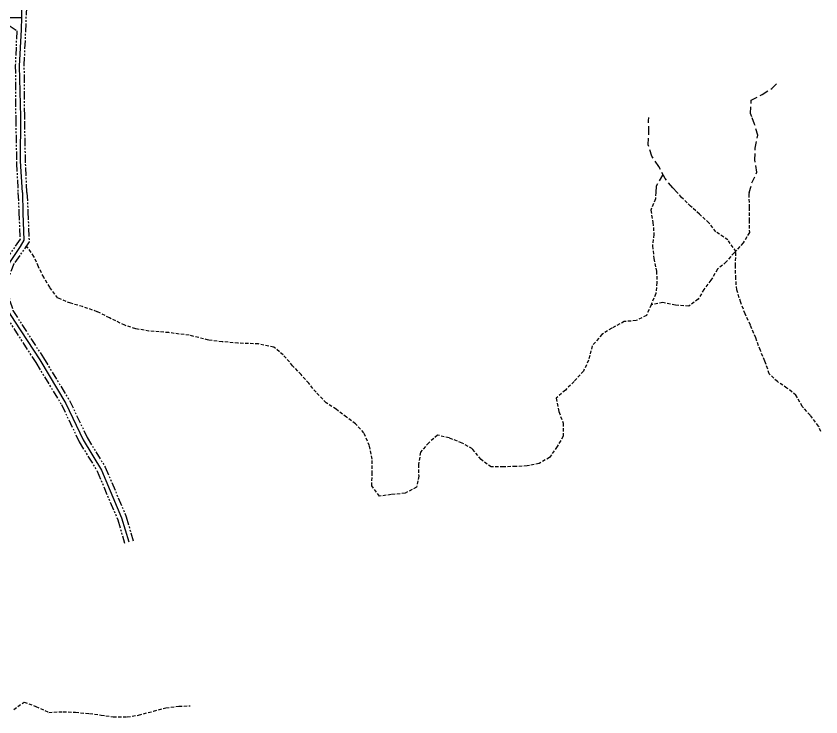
# Model space of a CAD drawing. Extents: x 204256 to 207861, y 4845615 to 4848347.
# Drawn here: x 205005 to 205367.1, y 4846572.4 to 4846887.8 of the extents above; entities that cross this region are included whole.
import ezdxf

# ---------------------------------------------------------------- set-up
doc = ezdxf.new("R2010")
doc.units = 0
doc.header["$LTSCALE"] = 1.5
doc.header["$MEASUREMENT"] = 0
doc.linetypes.add('PHANTOMX2', pattern=[5, 2.5, -0.5, 0.5, -0.5, 0.5, -0.5])
doc.linetypes.add('TRACO_15', pattern=[3, 2, -1])
for name, color, linetype in [('SV-CAMINHO-TRILHA', 20, 'CONTINUOUS'), ('SV-EIXO-ROD-ESTR', 7, 'CONTINUOUS'), ('SV-EIXO-RUA-N-PAV', 6, 'CONTINUOUS'), ('SV-EST-M-N-PAV', 1, 'PHANTOMX2'), ('SV-RUA-NAO-PAV-S-GUIA-C-GUIA', 7, 'PHANTOMX2')]:
    doc.layers.add(name, color=color, linetype=linetype)

msp = doc.modelspace()

# ---------------------------------------------------------------- linework, layer by layer
at = {"layer": 'SV-CAMINHO-TRILHA', "linetype": 'TRACO_15'}
for points in [[(205334.84, 4846808.44), (205336, 4846812.73), (205338.26, 4846817.6), (205337.37, 4846823.06), (205337.54, 4846828.42), (205338.74, 4846834.24), (205337.21, 4846839.19), (205335.99, 4846842.46), (205335.43, 4846843.99), (205335.73, 4846850), (205340.66, 4846852.59), (205344.99, 4846855.28), (205347.95, 4846858.15)], [(205302.39, 4846808.44), (205300.5, 4846810.53), (205296.92, 4846814.76), (205294.19, 4846820.11), (205291.01, 4846824.79), (205289.38, 4846829.89), (205289.69, 4846835.3), (205289.5, 4846840.76), (205289.64, 4846842.17)], [(205295.81, 4846816.26), (205292.9, 4846811.33), (205292.75, 4846808.44)]]:
    msp.add_lwpolyline(points, dxfattribs=at)
at = {"layer": 'SV-CAMINHO-TRILHA', "linetype": 'TRACO_15', "ltscale": 0.5}
for points in [[(205334.84, 4846808.44), (205334.64, 4846807.66), (205334.78, 4846801.65), (205334.82, 4846795.99), (205334.86, 4846790.43), (205332.09, 4846785.7), (205327.98, 4846781.31), (205324.46, 4846777.18), (205320.54, 4846773.9), (205317.58, 4846768.97), (205314.46, 4846764.79), (205311.84, 4846760.36), (205307.62, 4846757.27), (205301.57, 4846757.73), (205295.87, 4846758.95), (205290.68, 4846757.81), (205288.52, 4846753.13), (205283.99, 4846750.75), (205278.6, 4846750.31), (205272.98, 4846747.37), (205268.55, 4846744.53), (205264.19, 4846739.39), (205262.49, 4846732.96), (205260.23, 4846728.04), (205256.01, 4846723.35), (205252.09, 4846719.52), (205247.92, 4846715.78), (205249.17, 4846709.78), (205251.1, 4846704.58), (205251.14, 4846698.72), (205248.33, 4846694.04), (205245.02, 4846689.21), (205240.29, 4846686.47), (205234.85, 4846685.33), (205229.81, 4846685.09), (205224.22, 4846684.96), (205218.67, 4846684.87), (205214.15, 4846688.24), (205210.27, 4846693.03), (205205.61, 4846695.65), (205199.8, 4846697.96), (205194.55, 4846699.18), (205190.63, 4846695.8), (205186.91, 4846691.51), (205186.05, 4846685.94), (205186.09, 4846680.78), (205185.07, 4846675.77), (205180.05, 4846673.03), (205173.71, 4846672.43), (205168.47, 4846671.74), (205165.04, 4846676.43), (205165.15, 4846681.84), (205165.15, 4846688.4), (205164.01, 4846694.41), (205161.47, 4846700.2), (205157.7, 4846704.33), (205153.63, 4846707.26), (205148.96, 4846710.89), (205144.5, 4846713.76), (205139.92, 4846718.49), (205136.64, 4846722.53), (205133.27, 4846726.46), (205129.39, 4846730.44), (205125.16, 4846735.32), (205120.89, 4846738.8), (205114.09, 4846740.25), (205104.8, 4846740.59), (205097.7, 4846741.24), (205091.5, 4846742), (205082.85, 4846744.15), (205073.75, 4846745.34), (205064.75, 4846746.08), (205058.8, 4846747.09), (205053.89, 4846748.66), (205046.98, 4846752.01), (205041.51, 4846754.78), (205034.9, 4846757.04), (205029.55, 4846758.56), (205023.79, 4846760.92), (205020.16, 4846765.76), (205017.43, 4846770.25), (205015, 4846775.04), (205013.02, 4846779.68), (205009.57, 4846784.4)], [(205292.75, 4846808.44), (205292.59, 4846805.52), (205290.53, 4846800.44), (205291.47, 4846794.94), (205291.96, 4846789.48), (205291.29, 4846784.46), (205291.88, 4846778.71), (205293.07, 4846773.05), (205293.31, 4846767.95), (205292.74, 4846762.93), (205290.68, 4846757.81)], [(205367.06, 4846700.82), (205366.04, 4846703.32), (205362.21, 4846708.2), (205358.69, 4846712.09), (205355.85, 4846717.23), (205351.78, 4846720.41), (205347.47, 4846723.28), (205343.85, 4846726.81), (205341.86, 4846732.56), (205339.83, 4846737.36), (205337.74, 4846742.95), (205335.35, 4846748.75), (205332.97, 4846753.79), (205330.98, 4846758.94), (205329.19, 4846764.64), (205328.76, 4846769.69), (205328.57, 4846775.45), (205328.87, 4846781.82), (205325.19, 4846787.1), (205319.82, 4846790.77), (205316.7, 4846794.76), (205312.37, 4846798.64), (205308.45, 4846802.27), (205304.38, 4846806.25), (205302.39, 4846808.44)], [(205003.97, 4846575.77), (205008.59, 4846579.06), (205013.85, 4846577.09), (205019.66, 4846574.43), (205026.1, 4846574.72), (205031.75, 4846574.46), (205038.05, 4846573.9), (205043.19, 4846573.19), (205048.69, 4846572.37), (205054.94, 4846572.42), (205060.08, 4846573.15), (205066.86, 4846575), (205072.34, 4846576.44), (205078.23, 4846577.19), (205083.32, 4846577.32)]]:
    msp.add_lwpolyline(points, dxfattribs=at)
at = {"layer": 'SV-EIXO-ROD-ESTR'}
msp.add_lwpolyline([(205007.89, 4846808.42), (205008.05, 4846799.16), (205008.51, 4846787.02), (205006.8, 4846784.06), (205002.36, 4846777.33), (204998.82, 4846769.24), (204998.37, 4846766.85), (204999.39, 4846761.61), (205001.9, 4846754.31), (205004.18, 4846750.55), (205015.58, 4846733.06), (205027.37, 4846713.52), (205035.12, 4846697.11), (205043.32, 4846683.49), (205052.32, 4846661.96), (205055.74, 4846651.25)], dxfattribs=at)
at = {"layer": 'SV-EIXO-RUA-N-PAV'}
for points in [[(205007.89, 4846808.42), (205006.93, 4846822.5), (205007.15, 4846842.56), (205006.54, 4846865.37), (205007.46, 4846881.82), (205007.58, 4846887.14), (205007.77, 4846895.6), (205008.69, 4846905.86), (205010.63, 4846916.23), (205011.95, 4846926.36), (205012.26, 4846933.29), (205011.93, 4846939.79)], [(204636.96, 4846880.58), (204660.71, 4846881.37), (204709.94, 4846882.16), (204738.9, 4846883.22), (204748.64, 4846883.48), (204814.46, 4846884.53), (204895.42, 4846885.32), (205001.65, 4846887.17), (205007.58, 4846887.14)]]:
    msp.add_lwpolyline(points, dxfattribs=at)
at = {"layer": 'SV-EST-M-N-PAV'}
for points in [[(205005.81, 4846808.45), (205006.24, 4846799.68), (205006.73, 4846787.41), (205000.43, 4846778.21), (204995.78, 4846767.15), (204999.84, 4846753.56), (205013.81, 4846731.87), (205025.4, 4846712.93), (205033.41, 4846696.16), (205041.49, 4846682.92), (205050.73, 4846661.04), (205053.74, 4846650.53)], [(205009.86, 4846808.45), (205010.28, 4846799.86), (205010.82, 4846786.23), (205004, 4846776.27), (205000.07, 4846766.92), (205003.55, 4846755.27), (205017.24, 4846734.02), (205028.96, 4846714.87), (205036.97, 4846698.09), (205045.1, 4846684.77), (205054.55, 4846662.39), (205057.63, 4846651.64)]]:
    msp.add_lwpolyline(points, dxfattribs=at)
at = {"layer": 'SV-RUA-NAO-PAV-S-GUIA-C-GUIA'}
for points in [[(205009.86, 4846808.45), (205009.22, 4846821.74), (205008.83, 4846841.98), (205008.83, 4846842.82), (205008.66, 4846865.62), (205009.29, 4846880.71), (205009.79, 4846893.52), (205010.43, 4846898.41), (205011.6, 4846905.78), (205014.77, 4846916.33), (205018.64, 4846926.04), (205021.11, 4846929.97), (205024.04, 4846932.57), (205027.68, 4846934.68), (205028.14, 4846942.21)], [(204636.96, 4846876.62), (204672.71, 4846877.56), (204746.33, 4846878.47), (204813.76, 4846879.73), (205000.28, 4846883.49), (205001.88, 4846883.53), (205005.24, 4846881.27), (205004.62, 4846865.69), (205004.78, 4846842.82), (205004.79, 4846841.93), (205005.18, 4846821.61), (205005.81, 4846808.45)]]:
    msp.add_lwpolyline(points, dxfattribs=at)

doc.saveas('drawing.dxf')
